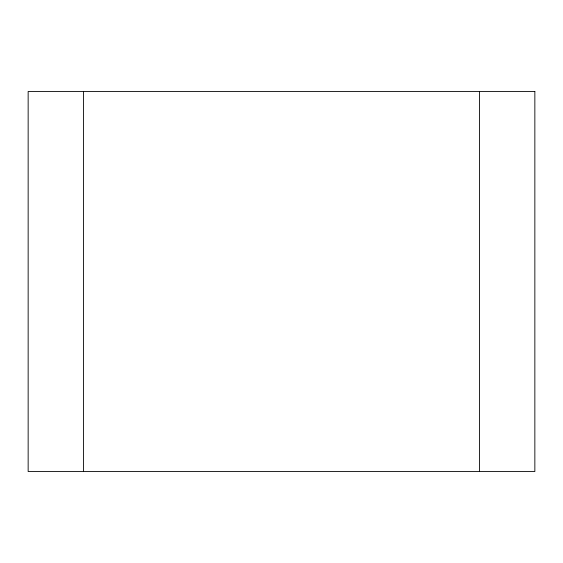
<?xml version="1.0" encoding="UTF-8"?>
<svg xmlns="http://www.w3.org/2000/svg" width="563" height="563" viewBox="0 0 563 563"><rect width="100%" height="100%" fill="white"/><g stroke="black" fill="none" stroke-linecap="round" stroke-linejoin="round"><path stroke-width="0.84" d="M479.43 91.487L479.43 471.512M83.57 91.487L83.57 471.512M534.85 91.487L28.15 91.487L28.15 471.512L534.85 471.512L534.85 91.487"/></g></svg>
